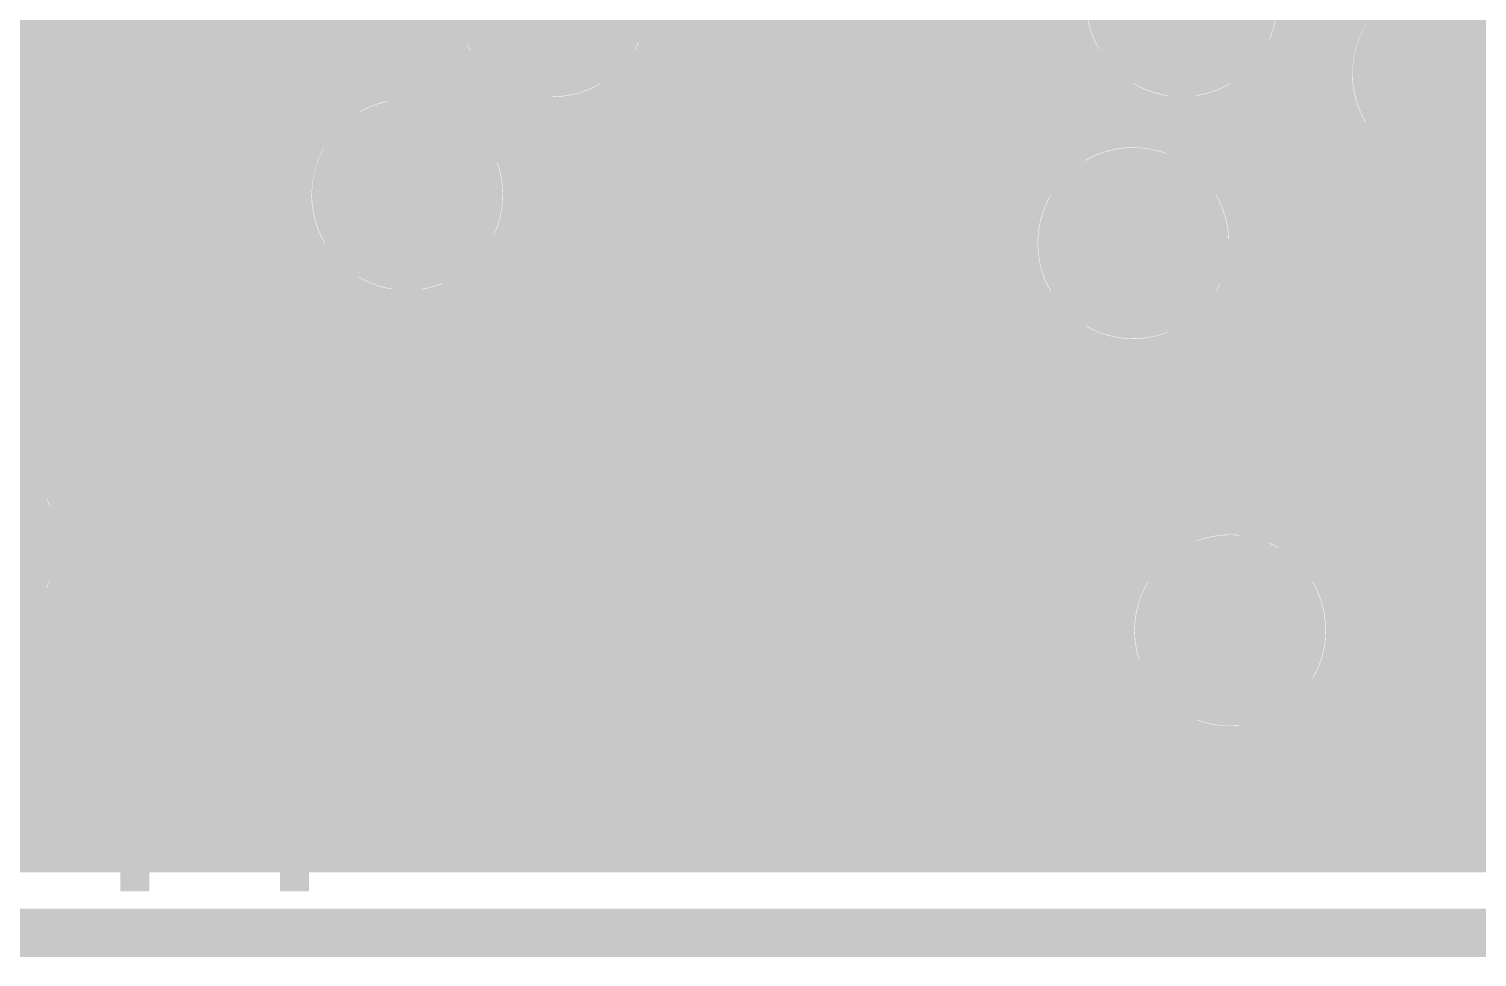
# Model space of a CAD drawing. Extents: x -4 to 136, y -50 to 40.
# Drawn here: x 96.95 to 104.55, y -4.13 to 0.74 of the extents above; entities that cross this region are included whole.
import ezdxf

# ---------------------------------------------------------------- set-up
doc = ezdxf.new("R2010")
doc.units = 0
doc.header["$MEASUREMENT"] = 0
doc.layers.get('0').update_dxf_attribs({"linetype": 'CONTINUOUS'})
for name, color, linetype in [('25-335-0_BOT', 7, 'CONTINUOUS'), ('25-335-0_DRD', 7, 'CONTINUOUS'), ('25-335-0_GND', 6, 'CONTINUOUS'), ('25-335-0_IN1', 4, 'CONTINUOUS'), ('25-335-0_SMT', 5, 'CONTINUOUS'), ('25-335-0_SPT', 10, 'CONTINUOUS'), ('25-335-0_SST', 9, 'CONTINUOUS'), ('25-335-0_TOP', 12, 'CONTINUOUS'), ('THRUHOLE_TAP', 15, 'CONTINUOUS')]:
    doc.layers.add(name, color=color, linetype=linetype)

# ---------------------------------------------------------------- blocks, each defined once
blk = doc.blocks.new('ROUND_38')
at = {"const_width": 0.29972}
blk.add_lwpolyline([(-0.14986, 0, 1), (0.14986, 0, 1)], format="xyb", close=True, dxfattribs=at)
blk = doc.blocks.new('ROUND_40')
at = {"const_width": 0.29972}
blk.add_lwpolyline([(-0.14986, 0, 1), (0.14986, 0, 1)], format="xyb", close=True, dxfattribs=at)
blk = doc.blocks.new('ROUND_60')
at = {"const_width": 0.50038}
blk.add_lwpolyline([(-0.25019, 0, 1), (0.25019, 0, 1)], format="xyb", close=True, dxfattribs=at)
blk = doc.blocks.new('ROUND_62')
at = {"const_width": 0.50038}
blk.add_lwpolyline([(-0.25019, 0, 1), (0.25019, 0, 1)], format="xyb", close=True, dxfattribs=at)
blk = doc.blocks.new('ROUND_63')
at = {"const_width": 0.0635}
blk.add_lwpolyline([(-0.03175, 0, 1), (0.03175, 0, 1)], format="xyb", close=True, dxfattribs=at)
blk = doc.blocks.new('RECTANGLE_2')
blk.add_solid([(0.4826, 0.4064), (0.4826, -0.4064), (-0.4826, 0.4064), (-0.4826, -0.4064)])
blk = doc.blocks.new('RECTANGLE_17')
blk.add_solid([(0.508, 0.635), (0.508, -0.635), (-0.508, 0.635), (-0.508, -0.635)])
blk = doc.blocks.new('ROUND_23')
at = {"const_width": 0.10033}
blk.add_lwpolyline([(-0.050164, 0, 1), (0.050164, 0, 1)], format="xyb", close=True, dxfattribs=at)

msp = doc.modelspace()

# ---------------------------------------------------------------- linework, layer by layer
at = {"layer": '25-335-0_BOT'}
for points, const_width in [([(98.298, 3.6322), (98.298, -2.2352)], 0.254), ([(102.1842, 3.6322), (102.1842, 0.7874)], 0.254), ([(98.0694, 3.47726), (98.0694, -2.2352)], 0.254), ([(98.933, -0.127), (98.933, 3.429)], 0.2032), ([(97.8408, 3.24866), (97.8408, -2.2352)], 0.254), ([(104.394, 0.508), (104.394, 2.159), (103.378, 3.175)], 0.2032), ([(97.6122, 3.02006), (97.6122, -2.2352)], 0.254), ([(98.5012, 2.96926), (98.5012, 0.3302)], 0.254), ([(97.3836, 2.37998), (97.3836, -2.2352)], 0.254), ([(103.7844, 2.15646), (103.7844, 0.66548)], 0.254), ([(101.7778, 1.1938), (102.72268, 0.24892)], 0.254), ([(97.155, 0.9017), (97.155, -1.6637)], 0.254), ([(102.743, -0.381), (101.473, 0.889), (99.695, 0.889)], 0.2032), ([(97.1169, 0.8382), (97.1169, -1.6002)], 0.254), ([(98.5012, 0.7874), (97.1169, 0.7874)], 0.254), ([(102.3747, 0.7874), (102.1842, 0.7874)], 0.254), ([(103.83012, 0.7874), (103.6193, 0.7874)], 0.254), ([(102.4128, 0.65278), (102.4128, 0.5588)], 0.254), ([(98.5012, 0.5588), (97.1169, 0.5588)], 0.254), ([(102.46106, 0.5588), (102.4128, 0.5588)], 0.254), ([(103.76662, 0.5588), (103.53294, 0.5588)], 0.254), ([(103.5558, 0.5969), (103.5558, -1.86182)], 0.254), ([(100.1268, 0.42926), (100.1268, -2.2352)], 0.254), ([(101.29266, 0.4572), (100.1522, 0.4572)], 0.254), ([(100.3554, 0.4572), (100.3554, -2.2352)], 0.254), ([(100.584, 0.4572), (100.584, -2.2352)], 0.254), ([(100.8126, 0.4572), (100.8126, -2.2352)], 0.254), ([(101.0412, 0.4572), (101.0412, -2.2352)], 0.254), ([(101.2698, 0.4572), (101.2698, -2.2352)], 0.254), ([(101.29266, 0.4572), (102.11308, -0.36068)], 0.254), ([(98.49866, 0.3302), (97.1169, 0.3302)], 0.254), ([(99.3648, 0.35306), (99.3648, 0.3302)], 0.254), ([(99.4029, 0.3302), (99.3648, 0.3302)], 0.254), ([(101.41966, 0.3302), (99.98456, 0.3302)], 0.254), ([(102.6414, 0.3683), (102.6414, 0.3302)], 0.254), ([(102.7049, 0.3302), (102.6414, 0.3302)], 0.254), ([(103.78948, 0.3302), (103.28656, 0.3302)], 0.254), ([(103.3272, 0.35306), (103.3272, -0.14478)], 0.254), ([(103.7844, 0.34798), (103.7844, -2.07772)], 0.254), ([(99.441, 0.31242), (99.441, 0.24384)], 0.254), ([(99.6696, 0.25908), (99.6696, -2.2352)], 0.254), ([(99.8982, 0.2921), (99.8982, -2.2352)], 0.254), ([(102.87, 0.27178), (102.87, 0.23622)], 0.254), ([(103.0986, 0.2667), (103.0986, 0.1397)], 0.254), ([(101.4984, 0.25146), (101.4984, -2.2352)], 0.254), ([(102.743, 0.24892), (102.72269, 0.24859)], 0.254), ([(98.34626, 0.1016), (97.1169, 0.1016)], 0.254), ([(101.64826, 0.1016), (99.51974, 0.1016)], 0.254), ([(103.9114, 0.1016), (103.14686, 0.1016)], 0.254), ([(101.727, 0.02286), (101.727, -2.2352)], 0.254), ([(104.013, 0.00508), (104.013, -3.556)], 0.254), ([(98.30308, -0.127), (97.1169, -0.127)], 0.254), ([(101.87686, -0.127), (99.56292, -0.127)], 0.254), ([(109.6264, -0.127), (103.31958, -0.127)], 0.254), ([(104.2416, -0.1016), (104.2416, -3.556)], 0.254), ([(104.4702, -0.11684), (104.4702, -3.556)], 0.254), ([(101.9556, -0.2032), (101.9556, -2.2352)], 0.254), ([(98.34626, -0.3556), (97.1169, -0.3556)], 0.254), ([(102.10546, -0.3556), (99.51974, -0.3556)], 0.254), ([(102.11308, -0.36068), (102.11275, -0.381)], 0.254), ([(109.855, -0.3556), (103.37292, -0.3556)], 0.254), ([(99.441, -0.49784), (99.441, -2.2352)], 0.254), ([(98.49866, -0.5842), (97.1169, -0.5842)], 0.254), ([(98.5266, -0.60706), (98.5266, -2.2352)], 0.254), ([(102.1461, -0.5842), (99.3648, -0.5842)], 0.254), ([(103.3272, -0.61722), (103.3272, -1.78816)], 0.254), ([(110.0836, -0.5842), (103.3399, -0.5842)], 0.254), ([(98.7552, -0.73152), (98.7552, -2.2352)], 0.254), ([(99.2124, -0.69088), (99.2124, -2.2352)], 0.254), ([(102.1842, -0.67056), (102.1842, -2.2352)], 0.254), ([(98.9838, -0.75438), (98.9838, -2.2352)], 0.254), ([(102.28326, -0.8128), (97.1169, -0.8128)], 0.254), ([(110.3122, -0.8128), (103.2002, -0.8128)], 0.254), ([(102.4128, -0.91694), (102.4128, -2.2352)], 0.254), ([(103.0986, -0.9017), (103.0986, -1.80086)], 0.254), ([(102.6414, -1.0033), (102.6414, -2.2352)], 0.254), ([(102.87, -0.99822), (102.87, -1.91008)], 0.254), ([(110.5408, -1.0414), (97.1169, -1.0414)], 0.254), ([(110.7694, -1.27), (97.1169, -1.27)], 0.254), ([(110.998, -1.4986), (97.1169, -1.4986)], 0.254), ([(111.2266, -1.7272), (97.18294, -1.7272)], 0.254), ([(102.81666, -1.9558), (97.22612, -1.9558)], 0.254), ([(111.4552, -1.9558), (103.6828, -1.9558)], 0.254), ([(102.64648, -2.2352), (97.16008, -2.2352)], 0.254), ([(102.66426, -2.1844), (97.18294, -2.1844)], 0.254), ([(111.68888, -2.1844), (103.83774, -2.1844)], 0.254), ([(88.392, -2.286), (88.773, -2.667), (102.997, -2.667), (103.251, -2.413)], 0.2032), ([(123.60148, -2.413), (103.88092, -2.413)], 0.254), ([(124.05614, -2.6416), (103.83774, -2.6416)], 0.254), ([(103.7844, -2.74828), (103.7844, -3.556)], 0.254), ([(131.2164, -2.8702), (103.6828, -2.8702)], 0.254), ([(103.5558, -2.96418), (103.5558, -3.556)], 0.254), ([(103.0986, -3.0861), (103.0986, -3.556)], 0.254), ([(103.21036, -3.04038), (103.251, -3.04169)], 0.254), ([(103.3272, -3.03784), (103.3272, -3.556)], 0.254), ([(102.997, -3.0988), (95.8469, -3.0988)], 0.254), ([(135.509, -3.0988), (95.8469, -3.0988)], 0.254), ([(96.9264, -3.0988), (96.9264, -3.556)], 0.254), ([(97.155, -3.0988), (97.155, -3.556)], 0.254), ([(97.3836, -3.0988), (97.3836, -3.556)], 0.254), ([(97.6122, -3.0988), (97.6122, -3.556)], 0.254), ([(97.8408, -3.0988), (97.8408, -3.556)], 0.254), ([(98.0694, -3.0988), (98.0694, -3.556)], 0.254), ([(98.298, -3.0988), (98.298, -3.556)], 0.254), ([(98.5266, -3.0988), (98.5266, -3.556)], 0.254), ([(98.7552, -3.0988), (98.7552, -3.556)], 0.254), ([(98.9838, -3.0988), (98.9838, -3.556)], 0.254), ([(99.2124, -3.0988), (99.2124, -3.556)], 0.254), ([(99.441, -3.0988), (99.441, -3.556)], 0.254), ([(99.6696, -3.0988), (99.6696, -3.556)], 0.254), ([(99.8982, -3.0988), (99.8982, -3.556)], 0.254), ([(100.1268, -3.0988), (100.1268, -3.556)], 0.254), ([(100.3554, -3.0988), (100.3554, -3.556)], 0.254), ([(100.584, -3.0988), (100.584, -3.556)], 0.254), ([(100.8126, -3.0988), (100.8126, -3.556)], 0.254), ([(101.0412, -3.0988), (101.0412, -3.556)], 0.254), ([(101.2698, -3.0988), (101.2698, -3.556)], 0.254), ([(101.4984, -3.0988), (101.4984, -3.556)], 0.254), ([(101.727, -3.0988), (101.727, -3.556)], 0.254), ([(101.9556, -3.0988), (101.9556, -3.556)], 0.254), ([(102.1842, -3.0988), (102.1842, -3.556)], 0.254), ([(102.4128, -3.0988), (102.4128, -3.556)], 0.254), ([(102.6414, -3.0988), (102.6414, -3.556)], 0.254), ([(102.87, -3.0988), (102.87, -3.556)], 0.254), ([(135.509, -3.3274), (95.87992, -3.3274)], 0.254), ([(135.509, -3.556), (95.82658, -3.556)], 0.254)]:
    msp.add_lwpolyline(points, dxfattribs=dict(at, const_width=const_width))
at = {"layer": '25-335-0_BOT', "const_width": 0.254}
for points in [[(97.1169, 0.8382, 0.1509243), (97.22674, 1.1938)], [(103.9622, 0.9652, 0.2063465), (103.76513, 0.508)], [(102.36708, 0.889, 0.4142136), (102.997, 0.25908)], [(102.997, 0.25908, 0.4142136), (103.62692, 0.889)], [(103.76408, 0.508, 0.4142136), (104.394, -0.12192)], [(104.394, -0.12192, 0.4142136), (105.02392, 0.508)], [(99.695, 0.25908, 0.2063458), (100.15296, 0.45648)], [(98.5012, 0.3302, 0.2063465), (98.30413, -0.127)], [(99.3648, 0.35306, 0.1389295), (99.695, 0.25951)], [(99.56292, -0.127, 0.2063464), (99.36552, 0.33096)], [(103.37292, -0.381, 0.4142136), (102.743, 0.24892)], [(98.933, -0.75692, 0.4142136), (99.56292, -0.127)], [(98.30308, -0.127, 0.4142136), (98.933, -0.75692)], [(102.11308, -0.381, 0.4142136), (102.743, -1.01092)], [(102.743, -1.01092, 0.4142136), (103.37292, -0.381)], [(97.22612, -1.9558, 0.1509249), (97.11639, -1.60055)], [(103.251, -1.78308, 0.3327072), (102.64648, -2.2352)], [(103.88092, -2.413, 0.4142136), (103.251, -1.78308)], [(97.16008, -2.2352, 0.1155192), (97.2255, -1.9558)], [(103.251, -3.04292, 0.4142136), (103.88092, -2.413)], [(102.997, -3.0988, 0.1305196), (103.21123, -3.04191)]]:
    msp.add_lwpolyline(points, format="xyb", dxfattribs=at)
at = {"layer": '25-335-0_DRD', "const_width": 0.254}
for points in [[(-4.0005, 34.00044), (-4.0005, -4.0005), (135.99922, -4.0005), (135.99922, 34.00044), (-4.0005, 34.00044)], [(97.2312, 0.5588), (95.9612, 1.8288)], [(97.2312, 0.5588), (97.2312, 1.8288)], [(99.06, 1.524), (99.06, 0.254)], [(100.33, 1.524), (99.06, 0.254)], [(100.33, 0.254), (99.06, 1.524)], [(100.33, 0.254), (100.33, 1.524)], [(102.362, 1.524), (102.362, 0.254)], [(103.632, 1.524), (102.362, 0.254)], [(103.632, 0.254), (102.362, 1.524)], [(103.632, 0.254), (103.632, 1.524)], [(103.759, 1.143), (103.759, -0.127)], [(105.029, 1.143), (103.759, -0.127)], [(105.029, -0.127), (103.759, 1.143)], [(95.9612, 0.5588), (97.2312, 0.5588)], [(98.298, 0.508), (98.298, -0.762)], [(99.568, 0.508), (98.298, 0.508)], [(99.568, 0.508), (98.298, -0.762)], [(99.568, -0.762), (98.298, 0.508)], [(99.568, -0.762), (99.568, 0.508)], [(99.06, 0.254), (100.33, 0.254)], [(102.108, 0.254), (102.108, -1.016)], [(103.378, 0.254), (102.108, 0.254)], [(103.378, 0.254), (102.108, -1.016)], [(103.378, -1.016), (102.108, 0.254)], [(102.362, 0.254), (103.632, 0.254)], [(103.378, -1.016), (103.378, 0.254)], [(103.759, -0.127), (105.029, -0.127)], [(98.298, -0.762), (99.568, -0.762)], [(102.108, -1.016), (103.378, -1.016)], [(100.33, -1.143), (100.33, -2.413)], [(101.6, -1.143), (100.33, -1.143)], [(101.6, -1.143), (100.33, -2.413)], [(101.6, -2.413), (100.33, -1.143)], [(101.6, -2.413), (101.6, -1.143)], [(97.2312, -1.3208), (95.9612, -1.3208)], [(97.2312, -1.3208), (95.9612, -2.5908)], [(97.2312, -2.5908), (95.9612, -1.3208)], [(97.2312, -2.5908), (97.2312, -1.3208)], [(102.616, -1.778), (102.616, -3.048)], [(103.886, -1.778), (102.616, -1.778)], [(103.886, -1.778), (102.616, -3.048)], [(103.886, -3.048), (102.616, -1.778)], [(103.886, -3.048), (103.886, -1.778)], [(100.33, -2.413), (101.6, -2.413)], [(95.9612, -2.5908), (97.2312, -2.5908)], [(102.616, -3.048), (103.886, -3.048)]]:
    msp.add_lwpolyline(points, dxfattribs=at)
at = {"layer": '25-335-0_GND', "const_width": 0.254}
msp.add_lwpolyline([(-4.0005, 34.00044), (-4.0005, -4.0005), (135.99922, -4.0005), (135.99922, 34.00044), (-4.0005, 34.00044)], dxfattribs=at)
at = {"layer": '25-335-0_IN1', "const_width": 0.254}
for points in [[(97.6122, 7.43966), (97.6122, -3.556)], [(97.8408, 7.21106), (97.8408, -3.556)], [(98.0694, 6.98246), (98.0694, -3.556)], [(98.298, 6.82498), (98.298, -3.556)], [(99.5172, 2.9972), (101.92258, 0.58928)], [(98.5266, 2.9464), (98.5266, 0.35306)], [(98.7552, 2.82448), (98.7552, 0.47752)], [(98.9838, 2.80162), (98.9838, 0.50038)], [(103.7844, 2.6924), (103.7844, 0.66548)], [(97.3836, 2.37998), (97.3836, -3.556)], [(100.3554, 2.15646), (100.3554, -3.556)], [(100.584, 1.92786), (100.584, -3.556)], [(100.8126, 1.69926), (100.8126, -3.556)], [(101.0412, 1.47066), (101.0412, -3.556)], [(101.2698, 1.24206), (101.2698, -3.556)], [(101.4984, 1.01346), (101.4984, -3.556)], [(97.155, 0.9017), (97.155, -1.6637)], [(99.0727, 0.7874), (97.07626, 0.7874)], [(101.72446, 0.7874), (100.3173, 0.7874)], [(101.727, 0.78486), (101.727, -3.556)], [(103.83012, 0.7874), (103.6193, 0.7874)], [(96.9264, 0.65786), (96.9264, -1.41986)], [(99.15906, 0.5588), (95.23984, 0.5588)], [(101.9556, 0.5588), (100.23094, 0.5588)], [(101.9556, 0.5588), (101.9556, -3.556)], [(103.76662, 0.5588), (103.53294, 0.5588)], [(103.5558, 0.5969), (103.5558, -1.86182)], [(99.2124, 0.4826), (99.2124, 0.43688)], [(100.1268, 0.42926), (100.1268, -3.556)], [(102.1842, 0.45974), (102.1842, -0.0889)], [(102.53726, 0.4572), (102.235, 0.4572)], [(102.4128, 0.4572), (102.4128, 0.15494)], [(98.49866, 0.3302), (95.16618, 0.3302)], [(99.4029, 0.3302), (99.3648, 0.3302)], [(102.7049, 0.3302), (99.98456, 0.3302)], [(102.6414, 0.3683), (102.6414, 0.2413)], [(103.78948, 0.3302), (103.28656, 0.3302)], [(103.3272, 0.35306), (103.3272, -0.14478)], [(103.7844, 0.34798), (103.7844, -2.07772)], [(99.441, 0.31242), (99.441, 0.24384)], [(99.6696, 0.25908), (99.6696, -3.556)], [(99.8982, 0.2921), (99.8982, -3.556)], [(102.87, 0.27178), (102.87, 0.23622)], [(103.0986, 0.2667), (103.0986, 0.1397)], [(98.34626, 0.1016), (94.95028, 0.1016)], [(102.3366, 0.1016), (99.51974, 0.1016)], [(103.9114, 0.1016), (103.14686, 0.1016)], [(104.013, 0.00508), (104.013, -3.556)], [(98.30308, -0.127), (88.9508, -0.127)], [(102.16642, -0.127), (99.56292, -0.127)], [(111.0361, -0.127), (103.31958, -0.127)], [(104.2416, -0.1016), (104.2416, -3.556)], [(104.4702, -0.11684), (104.4702, -3.556)], [(98.34626, -0.3556), (88.9508, -0.3556)], [(102.11308, -0.3556), (99.51974, -0.3556)], [(111.17326, -0.3556), (103.37292, -0.3556)], [(99.441, -0.49784), (99.441, -3.556)], [(98.49866, -0.5842), (88.9508, -0.5842)], [(98.5266, -0.60706), (98.5266, -3.556)], [(102.1461, -0.5842), (99.3648, -0.5842)], [(103.3272, -0.61722), (103.3272, -1.78816)], [(123.20524, -0.5842), (103.3399, -0.5842)], [(98.7552, -0.73152), (98.7552, -3.556)], [(99.2124, -0.69088), (99.2124, -3.556)], [(102.1842, -0.67056), (102.1842, -3.556)], [(98.9838, -0.75438), (98.9838, -3.556)], [(102.28326, -0.8128), (88.9508, -0.8128)], [(123.10364, -0.8128), (103.2002, -0.8128)], [(102.4128, -0.91694), (102.4128, -3.556)], [(103.0986, -0.9017), (103.0986, -1.80086)], [(102.6414, -1.0033), (102.6414, -2.25298)], [(102.87, -0.99822), (102.87, -1.91008)], [(123.04776, -1.0414), (89.10574, -1.0414)], [(122.18162, -1.27), (89.14892, -1.27)], [(121.99112, -1.4986), (97.028, -1.4986)], [(121.92762, -1.7272), (97.18294, -1.7272)], [(102.81666, -1.9558), (97.22612, -1.9558)], [(121.95048, -1.9558), (103.6828, -1.9558)], [(97.155, -2.24536), (97.155, -3.556)], [(102.66426, -2.1844), (97.18294, -2.1844)], [(122.0724, -2.1844), (103.83774, -2.1844)], [(102.62108, -2.413), (97.028, -2.413)], [(123.60148, -2.413), (103.88092, -2.413)], [(96.9264, -2.49174), (96.9264, -3.556)], [(102.6414, -2.57048), (102.6414, -3.556)], [(102.66426, -2.6416), (88.9127, -2.6416)], [(124.05614, -2.6416), (103.83774, -2.6416)], [(103.7844, -2.74828), (103.7844, -3.556)], [(102.81666, -2.8702), (95.7072, -2.8702)], [(102.87, -2.91338), (102.87, -3.556)], [(135.509, -2.8702), (103.6828, -2.8702)], [(103.5558, -2.96418), (103.5558, -3.556)], [(103.0986, -3.0226), (103.0986, -3.556)], [(103.3272, -3.03784), (103.3272, -3.556)], [(135.509, -3.0988), (95.8469, -3.0988)], [(135.509, -3.3274), (95.87992, -3.3274)], [(135.509, -3.556), (95.82658, -3.556)]]:
    msp.add_lwpolyline(points, dxfattribs=at)
for points in [[(96.5962, 0.56388, 0.4142136), (97.22612, 1.1938)], [(104.394, 1.13792, 0.4142136), (103.76408, 0.508)], [(105.02392, 0.508, 0.4142136), (104.394, 1.13792)], [(99.06508, 0.889, 0.4142136), (99.695, 0.25908)], [(99.695, 0.25908, 0.4142136), (100.32492, 0.889)], [(102.997, 0.25908, 0.4142136), (103.62692, 0.889)], [(101.9302, 0.5842, 0.1989124), (102.235, 0.45795)], [(101.9302, 0.5842, 0.1989124), (102.235, 0.45795)], [(98.933, 0.50292, 0.4142136), (98.30308, -0.127)], [(99.56292, -0.127, 0.4142136), (98.933, 0.50292)], [(103.76408, 0.508, 0.4142136), (104.394, -0.12192)], [(104.394, -0.12192, 0.4142136), (105.02392, 0.508)], [(102.53726, 0.4572, 0.2070673), (102.997, 0.25828)], [(102.743, 0.24892, 0.4142136), (102.11308, -0.381)], [(103.37292, -0.381, 0.4142136), (102.743, 0.24892)], [(98.933, -0.75692, 0.4142136), (99.56292, -0.127)], [(98.30308, -0.127, 0.4142136), (98.933, -0.75692)], [(102.11308, -0.381, 0.4142136), (102.743, -1.01092)], [(102.743, -1.01092, 0.4142136), (103.37292, -0.381)], [(97.22612, -1.9558, 0.4142136), (96.5962, -1.32588)], [(103.251, -1.78308, 0.4142136), (102.62108, -2.413)], [(103.88092, -2.413, 0.4142136), (103.251, -1.78308)], [(96.5962, -2.58572, 0.4142136), (97.22612, -1.9558)], [(102.62108, -2.413, 0.4142136), (103.251, -3.04292)], [(103.251, -3.04292, 0.4142136), (103.88092, -2.413)]]:
    msp.add_lwpolyline(points, format="xyb", dxfattribs=at)
at = {"layer": '25-335-0_SST', "const_width": 0.1524}
for points in [[(96.9645, 3.3655), (96.9645, 0.4445), (98.6028, 0.4445), (98.6028, 3.3655), (96.9645, 3.3655)], [(98.933, -2.921), (102.997, -2.921), (102.997, 1.651), (101.219, 1.651), (100.965, 1.397), (100.711, 1.651), (98.933, 1.651), (98.933, -2.921)], [(103.378, -2.921), (107.442, -2.921), (107.442, 1.651), (105.664, 1.651), (105.41, 1.397), (105.156, 1.651), (103.378, 1.651), (103.378, -2.921)], [(99.3648, 1.19126), (99.19462, 1.13284), (99.19462, 0.89408), (99.3648, 0.83566), (99.53498, 0.71628), (100.04298, 0.71628), (100.21062, 0.77724), (100.21062, 1.13284), (100.04298, 1.19126), (99.3648, 1.19126)], [(99.53498, 0.95504), (99.19462, 0.71628)], [(104.14762, 0.06604), (104.14762, 0.42164), (104.3178, 0.48006), (104.48798, 0.48006), (104.65562, 0.42164), (104.65562, 0.06604), (104.48798, 0.00508), (104.3178, 0.00508), (103.63962, 0.24384)], [(99.19462, -0.00254), (99.19462, 0.23368)], [(99.19462, 0.11684), (100.21062, 0.11684), (100.04298, 0.23368)], [(96.9645, 0.1905), (96.9645, -2.7305), (98.6028, -2.7305), (98.6028, 0.1905), (96.9645, 0.1905)], [(99.19462, -0.54356), (99.3648, -0.42418), (99.53498, -0.36576), (99.8728, -0.36576), (100.04298, -0.42418), (100.21062, -0.54356), (100.21062, -0.66294), (100.04298, -0.77978), (99.8728, -0.84074), (99.53498, -0.84074), (99.3648, -0.77978), (99.19462, -0.66294), (99.19462, -0.54356)], [(97.62236, -3.4417), (97.14738, -3.4417), (97.3836, -2.76606), (97.50298, -2.76606), (97.50298, -3.78206)], [(98.46056, -3.4417), (97.98558, -3.4417), (98.2218, -2.76606), (98.34118, -2.76606), (98.34118, -3.78206)]]:
    msp.add_lwpolyline(points, dxfattribs=at)
at = {"layer": '25-335-0_TOP'}
for points, const_width in [([(127, 3.2512), (127.889, 3.2512), (127.889, -2.794), (127.381, -3.302), (95.25, -3.302), (95.25, -1.9812)], 0.381), ([(99.695, 0.889), (99.06, 0.889), (98.552, 0.381), (96.52, 0.381), (94.869, 2.032), (84.455, 2.032), (83.947, 2.54), (79.375, 2.54), (79.121, 2.286), (79.121, 2.032), (77.978, 0.889), (76.454, 0.889), (75.311, -0.254), (70.485, -0.254)], 0.2032), ([(60.452, 0.762), (60.706, 0.762), (61.468, 1.524), (64.897, 1.524), (66.167, 0.254), (67.818, 0.254), (68.961, -0.889), (75.438, -0.889), (75.692, -0.635), (93.853, -0.635), (94.488, -1.27), (99.441, -1.27), (99.949, -1.778)], 0.2032), ([(101.8032, 1.3081), (101.8032, -0.4572)], 0.254), ([(101.9556, 1.3081), (101.9556, -0.8128)], 0.254), ([(102.1842, 1.3081), (102.1842, -0.0889)], 0.254), ([(102.997, 0.889), (104.521, -0.635), (106.934, -0.635), (107.569, -1.27), (107.569, -1.905), (107.823, -2.159), (112.395, -2.159), (112.649, -1.905), (112.649, -1.778)], 0.2032), ([(102.3747, 0.7874), (101.8032, 0.7874)], 0.254), ([(102.4128, 0.65278), (102.4128, 0.15494)], 0.254), ([(102.46106, 0.5588), (101.8032, 0.5588)], 0.254), ([(100.965, 0.508), (100.965, 0.254), (99.314, 0.254), (98.933, -0.127), (98.5012, -0.5588), (97.79, -0.5588)], 0.2032), ([(105.41, 0.508), (104.394, 0.508)], 0.2032), ([(102.7049, 0.3302), (101.8032, 0.3302)], 0.254), ([(102.6414, 0.3683), (102.6414, 0.2413)], 0.254), ([(102.87, 0.27178), (102.87, 0.23622)], 0.254), ([(103.01478, 0.25908), (103.24084, 0.03556)], 0.254), ([(102.3366, 0.1016), (101.8032, 0.1016)], 0.254), ([(103.0986, 0.17526), (103.0986, 0.1397)], 0.254), ([(103.17226, 0.1016), (103.14686, 0.1016)], 0.254), ([(103.24084, 0.03556), (103.21081, 0.04284)], 0.254), ([(103.24084, 0.03556), (103.21081, 0.04284)], 0.254), ([(102.16642, -0.127), (101.8032, -0.127)], 0.254), ([(97.79, -0.5588), (98.5012, -0.5588), (98.933, -0.127)], 0.2032), ([(100.1268, -0.1778), (99.56038, -0.1778)], 0.254), ([(99.6696, -0.1778), (99.6696, -0.8128)], 0.254), ([(99.8982, -0.1778), (99.8982, -0.8128)], 0.254), ([(100.1268, -0.1778), (100.1268, -0.8128)], 0.254), ([(100.1268, -0.1778), (100.1268, -0.4572)], 0.254), ([(100.1268, -0.3556), (99.51974, -0.3556)], 0.254), ([(102.11308, -0.3556), (101.8032, -0.3556)], 0.254), ([(104.394, -1.778), (104.394, -1.651), (103.124, -0.381), (102.743, -0.381)], 0.2032), ([(99.441, -0.49784), (99.441, -0.8128)], 0.254), ([(101.8032, -0.4572), (100.1268, -0.4572)], 0.254), ([(100.3554, -0.4572), (100.3554, -0.8128)], 0.254), ([(100.584, -0.4572), (100.584, -0.8128)], 0.254), ([(100.8126, -0.4572), (100.8126, -2.7813)], 0.254), ([(101.0412, -0.4572), (101.0412, -2.7813)], 0.254), ([(101.2698, -0.4572), (101.2698, -0.8128)], 0.254), ([(101.4984, -0.4572), (101.4984, -0.8128)], 0.254), ([(101.727, -0.4572), (101.727, -0.8128)], 0.254), ([(102.1461, -0.5842), (99.3648, -0.5842)], 0.254), ([(99.2124, -0.69088), (99.2124, -0.8128)], 0.254), ([(102.1842, -0.67056), (102.1842, -0.8128)], 0.254), ([(98.91268, -0.75692), (98.8314, -0.8382)], 0.254), ([(98.91268, -0.75692), (98.8314, -0.8382)], 0.254), ([(98.91268, -0.75692), (98.8314, -0.8382)], 0.254), ([(98.91268, -0.75692), (98.933, -0.75725)], 0.254), ([(98.9838, -0.75438), (98.9838, -0.8382)], 0.254), ([(99.1108, -0.8382), (98.8314, -0.8382)], 0.254), ([(102.28326, -0.8128), (98.8568, -0.8128)], 0.254), ([(100.7872, -0.8128), (99.1108, -0.8128)], 0.254), ([(99.1108, -0.8128), (99.1108, -0.8382)], 0.254), ([(100.7872, -0.8128), (100.7872, -2.7432)], 0.254), ([(101.1428, -0.8128), (101.1428, -2.7432)], 0.254), ([(102.28326, -0.8128), (101.1428, -0.8128)], 0.254), ([(101.981, -0.8128), (101.981, -1.778)], 0.254), ([(103.05796, -0.92456), (103.5558, -1.4224)], 0.254), ([(102.8192, -1.00584), (102.8192, -1.95326)], 0.254), ([(102.87, -0.99822), (102.87, -1.91008)], 0.254), ([(103.0986, -0.9652), (103.0986, -1.80086)], 0.254), ([(101.1428, -1.0414), (100.7872, -1.0414)], 0.254), ([(103.17226, -1.0414), (102.8192, -1.0414)], 0.254), ([(103.3272, -1.1938), (103.3272, -1.78816)], 0.254), ([(101.1428, -1.27), (100.7872, -1.27)], 0.254), ([(103.40086, -1.27), (102.8192, -1.27)], 0.254), ([(103.5558, -1.4224), (103.5558, -1.86182)], 0.254), ([(103.5558, -1.4224), (103.5558, -1.86182)], 0.254), ([(101.1428, -1.4986), (100.7872, -1.4986)], 0.254), ([(103.5558, -1.4986), (102.8192, -1.4986)], 0.254), ([(98.6028, -1.7018), (98.6028, -2.7178)], 0.254), ([(99.1108, -1.7018), (98.6028, -1.7018)], 0.254), ([(98.7552, -1.7018), (98.7552, -2.7813)], 0.254), ([(98.9838, -1.7018), (98.9838, -2.7813)], 0.254), ([(99.1108, -1.7018), (99.1108, -2.7432)], 0.254), ([(99.1108, -1.7272), (98.6028, -1.7272)], 0.254), ([(101.1428, -1.7272), (100.7872, -1.7272)], 0.254), ([(101.1428, -1.778), (101.981, -1.778)], 0.254), ([(102.8192, -1.778), (101.981, -1.778)], 0.254), ([(103.5558, -1.7272), (102.8192, -1.7272)], 0.254), ([(100.965, -1.778), (101.981, -1.778)], 0.2032), ([(103.251, -2.413), (103.632, -2.794), (116.205, -2.794), (117.094, -1.905), (117.094, -1.778)], 0.2032), ([(97.79, -1.9812), (97.27692, -1.9812), (97.25152, -1.9558), (96.5962, -1.9558)], 0.381), ([(99.1108, -1.9558), (98.6028, -1.9558)], 0.254), ([(101.1428, -1.9558), (100.7872, -1.9558)], 0.254), ([(99.1108, -2.1844), (98.6028, -2.1844)], 0.254), ([(101.1428, -2.1844), (100.7872, -2.1844)], 0.254), ([(96.9772, -2.4765), (96.94926, -2.4765)], 0.254), ([(96.9772, -2.4765), (96.9772, -2.7178)], 0.254), ([(99.1108, -2.413), (98.6028, -2.413)], 0.254), ([(101.1428, -2.413), (100.7872, -2.413)], 0.254), ([(96.9264, -2.49174), (96.9264, -2.7813)], 0.254), ([(96.9772, -2.6416), (96.0628, -2.6416)], 0.254), ([(99.1108, -2.6416), (98.6028, -2.6416)], 0.254), ([(101.1428, -2.6416), (100.7872, -2.6416)], 0.254), ([(102.74046, -2.7813), (95.7707, -2.7813)], 0.254), ([(98.6028, -2.7178), (96.9772, -2.7178)], 0.254), ([(97.155, -2.7178), (97.155, -2.7813)], 0.254), ([(97.3836, -2.7178), (97.3836, -2.7813)], 0.254), ([(97.6122, -2.7178), (97.6122, -2.7813)], 0.254), ([(97.8408, -2.7178), (97.8408, -2.7813)], 0.254), ([(98.0694, -2.7178), (98.0694, -2.7813)], 0.254), ([(98.298, -2.7178), (98.298, -2.7813)], 0.254), ([(98.5266, -2.7178), (98.5266, -2.7813)], 0.254), ([(100.7872, -2.7432), (99.1108, -2.7432)], 0.254), ([(99.2124, -2.7432), (99.2124, -2.7813)], 0.254), ([(99.441, -2.7432), (99.441, -2.7813)], 0.254), ([(99.6696, -2.7432), (99.6696, -2.7813)], 0.254), ([(99.8982, -2.7432), (99.8982, -2.7813)], 0.254), ([(100.1268, -2.7432), (100.1268, -2.7813)], 0.254), ([(100.3554, -2.7432), (100.3554, -2.7813)], 0.254), ([(100.584, -2.7432), (100.584, -2.7813)], 0.254), ([(102.71506, -2.7432), (101.1428, -2.7432)], 0.254), ([(101.2698, -2.7432), (101.2698, -2.7813)], 0.254), ([(101.4984, -2.7432), (101.4984, -2.7813)], 0.254), ([(101.727, -2.7432), (101.727, -2.7813)], 0.254), ([(101.9556, -2.7432), (101.9556, -2.7813)], 0.254), ([(102.1842, -2.7432), (102.1842, -2.7813)], 0.254), ([(102.4128, -2.7432), (102.4128, -2.7813)], 0.254), ([(102.6414, -2.7432), (102.6414, -2.7813)], 0.254), ([(102.71506, -2.7432), (102.74048, -2.78128)], 0.254)]:
    msp.add_lwpolyline(points, dxfattribs=dict(at, const_width=const_width))
at = {"layer": '25-335-0_TOP', "const_width": 0.254}
for points in [[(102.36708, 0.889, 0.4142136), (102.997, 0.25908)], [(102.743, 0.24892, 0.4142136), (102.11308, -0.381)], [(103.21036, 0.04064, 0.2123014), (102.743, 0.24845)], [(98.933, -0.75692, 0.3907443), (99.56038, -0.1778)], [(102.11308, -0.381, 0.1907823), (102.28384, -0.81225)], [(102.8192, -1.00584, 0.1012971), (103.05859, -0.92564)], [(103.251, -1.78308, 0.1907829), (102.81975, -1.95384)], [(103.5558, -1.86182, 0.1269607), (103.251, -1.78316)], [(96.5962, -2.58572, 0.1500718), (96.94971, -2.47717)]]:
    msp.add_lwpolyline(points, format="xyb", dxfattribs=at)

# ---------------------------------------------------------------- block references
at = {"layer": '25-335-0_BOT'}
for name, p in [('ROUND_40', (99.695, 0.889)), ('ROUND_40', (102.997, 0.889)), ('ROUND_40', (104.394, 0.508)), ('ROUND_40', (98.933, -0.127)), ('ROUND_40', (102.743, -0.381)), ('ROUND_40', (100.965, -1.778)), ('ROUND_38', (103.251, -2.413))]:
    msp.add_blockref(name, p, dxfattribs=at)
at = {"layer": '25-335-0_GND'}
for name, p in [('ROUND_62', (96.5962, 1.1938)), ('ROUND_60', (99.695, 0.889)), ('ROUND_60', (102.997, 0.889)), ('ROUND_60', (104.394, 0.508)), ('ROUND_60', (98.933, -0.127)), ('ROUND_60', (102.743, -0.381)), ('ROUND_62', (96.5962, -1.9558)), ('ROUND_63', (100.965, -1.778)), ('ROUND_60', (103.251, -2.413))]:
    msp.add_blockref(name, p, dxfattribs=at)
at = {"layer": '25-335-0_IN1'}
for name, p in [('ROUND_40', (99.695, 0.889)), ('ROUND_40', (102.997, 0.889)), ('ROUND_40', (104.394, 0.508)), ('ROUND_40', (98.933, -0.127)), ('ROUND_40', (102.743, -0.381)), ('ROUND_40', (100.965, -1.778)), ('ROUND_38', (103.251, -2.413))]:
    msp.add_blockref(name, p, dxfattribs=at)
at = {"layer": '25-335-0_SMT'}
for name, p in [('RECTANGLE_17', (100.965, 0.508)), ('RECTANGLE_2', (97.79, -0.5588)), ('RECTANGLE_17', (99.949, -1.778)), ('RECTANGLE_17', (101.981, -1.778)), ('RECTANGLE_17', (104.394, -1.778)), ('RECTANGLE_2', (97.79, -1.9812))]:
    msp.add_blockref(name, p, dxfattribs=at)
at = {"layer": '25-335-0_SPT'}
for name, p in [('RECTANGLE_17', (100.965, 0.508)), ('RECTANGLE_2', (97.79, -0.5588)), ('RECTANGLE_17', (99.949, -1.778)), ('RECTANGLE_17', (101.981, -1.778)), ('RECTANGLE_17', (104.394, -1.778)), ('RECTANGLE_2', (97.79, -1.9812))]:
    msp.add_blockref(name, p, dxfattribs=at)
at = {"layer": '25-335-0_TOP'}
for name, p in [('ROUND_40', (99.695, 0.889)), ('RECTANGLE_17', (100.965, 0.508)), ('ROUND_40', (102.997, 0.889)), ('ROUND_40', (104.394, 0.508)), ('ROUND_40', (98.933, -0.127)), ('ROUND_40', (102.743, -0.381)), ('RECTANGLE_2', (97.79, -0.5588)), ('RECTANGLE_17', (99.949, -1.778)), ('RECTANGLE_17', (101.981, -1.778)), ('RECTANGLE_17', (104.394, -1.778)), ('ROUND_40', (100.965, -1.778)), ('RECTANGLE_2', (97.79, -1.9812)), ('ROUND_38', (103.251, -2.413))]:
    msp.add_blockref(name, p, dxfattribs=at)
at = {"layer": 'THRUHOLE_TAP'}
for p in [(104.394, 0.508), (98.933, -0.127), (102.743, -0.381), (100.965, -1.778), (103.251, -2.413)]:
    msp.add_blockref('ROUND_23', p, dxfattribs=at)

doc.saveas('drawing.dxf')
